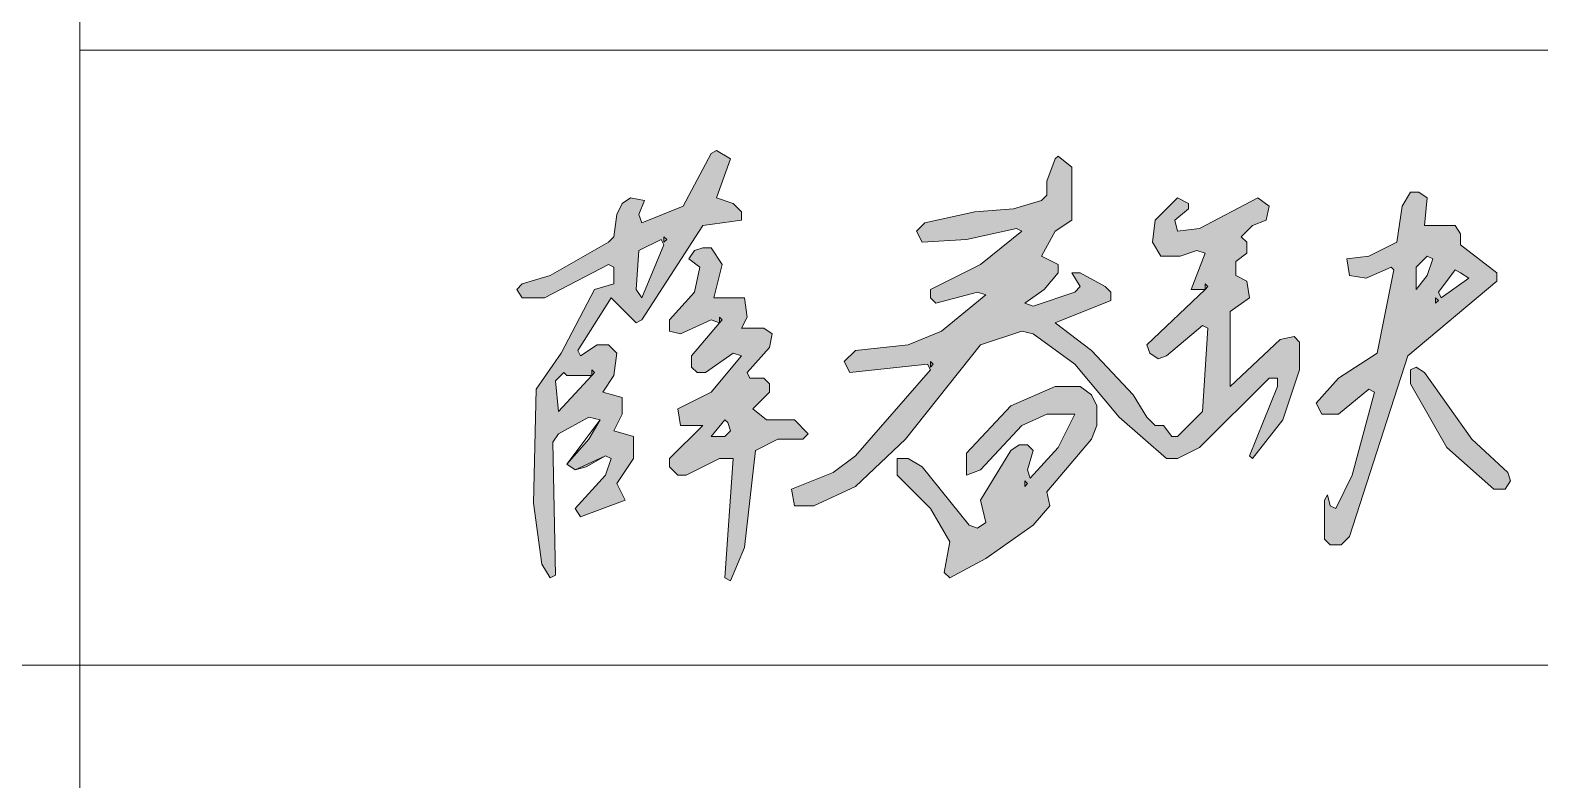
# Model space of a CAD drawing. Header units: inches. Extents: x -3272461 to -2504170, y 403793 to 1071042.
# Drawn here: x -2654732 to -2652285, y 575895 to 577110 of the extents above; entities that cross this region are included whole.
import ezdxf

# ---------------------------------------------------------------- set-up
doc = ezdxf.new("R2010")
doc.units = ezdxf.units.IN
doc.header["$LTSCALE"] = 1000
doc.header["$MEASUREMENT"] = 0
doc.layers.get('0').update_dxf_attribs({"lineweight": 18})
doc.layers.add('PUB_TITLE', color=153, linetype='Continuous', lineweight=18)

msp = doc.modelspace()

# ---------------------------------------------------------------- hatches: boundary and pattern name
h = msp.add_hatch(color=256)
h.paths.add_polyline_path([(-2653704.5, 576762.1), (-2653709, 576771.1), (-2653745, 576753.1), (-2653749.5, 576690.1), (-2653740.5, 576676.6)], flags=0)
h.paths.add_polyline_path([(-2653628, 576910.6), (-2653619, 576915.1), (-2653596.5, 576901.6), (-2653619, 576838.6), (-2653592, 576829.6), (-2653578.5, 576816.1), (-2653578.5, 576802.6), (-2653641.5, 576793.6), (-2653740.5, 576640.6), (-2653749.5, 576636.1), (-2653790, 576676.6), (-2653844, 576591.1), (-2653839.5, 576582.1), (-2653812.5, 576600.1), (-2653794.5, 576600.1), (-2653781, 576586.6), (-2653785.5, 576550.6), (-2653803.5, 576523.6), (-2653772, 576514.6), (-2653772, 576487.6), (-2653785.5, 576460.6), (-2653754, 576451.6), (-2653754, 576415.6), (-2653781, 576375.1), (-2653767.5, 576348.1), (-2653839.5, 576321.1), (-2653848.5, 576334.6), (-2653799, 576388.6), (-2653790, 576415.6), (-2653799, 576420.1), (-2653830.5, 576402.1), (-2653848.5, 576397.6), (-2653862, 576406.6), (-2653826, 576447.1), (-2653808, 576478.6), (-2653826, 576483.1), (-2653875.5, 576456.1), (-2653884.5, 576442.6), (-2653880, 576226.6), (-2653889, 576222.1), (-2653902.5, 576244.6), (-2653916, 576343.6), (-2653911.5, 576528.1), (-2653871, 576586.6), (-2653817, 576690.1), (-2653785.5, 576699.1), (-2653785.5, 576726.1), (-2653794.5, 576730.6), (-2653898, 576676.6), (-2653934, 576676.6), (-2653943, 576690.1), (-2653934, 576699.1), (-2653889, 576712.6), (-2653794.5, 576766.6), (-2653785.5, 576775.6), (-2653781, 576811.6), (-2653772, 576829.6), (-2653758.5, 576838.6), (-2653736, 576834.1), (-2653745, 576811.6), (-2653740.5, 576798.1), (-2653673, 576825.1)], flags=0)
h.paths.add_polyline_path([(-2653862, 576550.6), (-2653866.5, 576555.1), (-2653880, 576541.6), (-2653875.5, 576492.1), (-2653821.5, 576550.6)], flags=0)
h.paths.add_polyline_path([(-2653641.5, 576757.6), (-2653628, 576757.6), (-2653610, 576730.6), (-2653623.5, 576676.6), (-2653574, 576676.6), (-2653569.5, 576645.1), (-2653578.5, 576627.1), (-2653542.5, 576627.1), (-2653529, 576618.1), (-2653533.5, 576595.6), (-2653569.5, 576555.1), (-2653565, 576546.1), (-2653542.5, 576546.1), (-2653533.5, 576537.1), (-2653533.5, 576523.6), (-2653560.5, 576496.6), (-2653538, 576478.6), (-2653493, 576478.6), (-2653470.5, 576456.1), (-2653479.5, 576447.1), (-2653520, 576447.1), (-2653556, 576429.1), (-2653574, 576271.6), (-2653596.5, 576217.6), (-2653605.5, 576222.1), (-2653592, 576415.6), (-2653614.5, 576415.6), (-2653668.5, 576388.6), (-2653682, 576388.6), (-2653695.5, 576402.1), (-2653695.5, 576415.6), (-2653641.5, 576469.6), (-2653677.5, 576469.6), (-2653682, 576496.6), (-2653628, 576523.6), (-2653578.5, 576582.1), (-2653592, 576586.6), (-2653637, 576555.1), (-2653650.5, 576555.1), (-2653659.5, 576564.1), (-2653659.5, 576582.1), (-2653614.5, 576636.1), (-2653628, 576640.6), (-2653677.5, 576618.1), (-2653695.5, 576622.6), (-2653695.5, 576640.6), (-2653655, 576685.6), (-2653646, 576726.1), (-2653664, 576739.6), (-2653655, 576753.1)], flags=0)
h.paths.add_polyline_path([(-2653601, 576474.1), (-2653605.5, 576478.6), (-2653628, 576451.6), (-2653605.5, 576451.6), (-2653596.5, 576460.6)], flags=0)
h.paths.add_polyline_path([(-2653070, 576901.6), (-2653065.5, 576906.1), (-2653043, 576888.1), (-2653043, 576802.6), (-2653070, 576784.6), (-2653092.5, 576744.1), (-2653065.5, 576730.6), (-2653065.5, 576717.1), (-2653088, 576690.1), (-2653119.5, 576667.6), (-2653106, 576663.1), (-2653038.5, 576685.6), (-2653029.5, 576694.6), (-2653043, 576717.1), (-2653029.5, 576717.1), (-2652989, 576694.6), (-2652980, 576685.6), (-2652980, 576672.1), (-2653070, 576636.1), (-2653011.5, 576591.1), (-2652944, 576519.1), (-2652921.5, 576483.1), (-2652908, 576469.6), (-2652894.5, 576469.6), (-2652881, 576451.6), (-2652872, 576451.6), (-2652831.5, 576492.1), (-2652822.5, 576627.1), (-2652831.5, 576631.6), (-2652890, 576582.1), (-2652903.5, 576577.6), (-2652917, 576586.6), (-2652921.5, 576600.1), (-2652827, 576690.1), (-2652849.5, 576690.1), (-2652827, 576748.6), (-2652840.5, 576753.1), (-2652867.5, 576744.1), (-2652899, 576744.1), (-2652912.5, 576766.6), (-2652908, 576802.6), (-2652872, 576838.6), (-2652854, 576829.6), (-2652854, 576820.6), (-2652876.5, 576802.6), (-2652872, 576784.6), (-2652836, 576789.1), (-2652741.5, 576838.6), (-2652723.5, 576825.1), (-2652728, 576802.6), (-2652750.5, 576793.6), (-2652768.5, 576775.6), (-2652759.5, 576766.6), (-2652759.5, 576748.6), (-2652777.5, 576735.1), (-2652777.5, 576712.6), (-2652759.5, 576703.6), (-2652755, 576676.6), (-2652786.5, 576654.1), (-2652786.5, 576532.6), (-2652705.5, 576609.1), (-2652683, 576613.6), (-2652674, 576604.6), (-2652674, 576559.6), (-2652701, 576478.6), (-2652750.5, 576415.6), (-2652755, 576420.1), (-2652710, 576532.6), (-2652710, 576546.1), (-2652723.5, 576546.1), (-2652836, 576433.6), (-2652872, 576415.6), (-2652890, 576415.6), (-2652966.5, 576483.1), (-2653038.5, 576568.6), (-2653106, 576618.1), (-2653124, 576622.6), (-2653191.5, 576600.1), (-2653313, 576447.1), (-2653394, 576370.6), (-2653461.5, 576339.1), (-2653493, 576339.1), (-2653497.5, 576366.1), (-2653430, 576393.1), (-2653394, 576420.1), (-2653272.5, 576559.6), (-2653277, 576568.6), (-2653403, 576555.1), (-2653412, 576573.1), (-2653394, 576591.1), (-2653308.5, 576600.1), (-2653254.5, 576622.6), (-2653182.5, 576681.1), (-2653196, 576685.6), (-2653263.5, 576667.6), (-2653272.5, 576676.6), (-2653272.5, 576690.1), (-2653191.5, 576730.6), (-2653124, 576784.6), (-2653133, 576789.1), (-2653214, 576771.1), (-2653286, 576766.6), (-2653295, 576784.6), (-2653281.5, 576798.1), (-2653200.5, 576816.1), (-2653137.5, 576820.6), (-2653092.5, 576834.1), (-2653083.5, 576843.1), (-2653083.5, 576865.6)], flags=0)
h.paths.add_polyline_path([(-2653070, 576532.6), (-2653029.5, 576532.6), (-2653011.5, 576519.1), (-2653002.5, 576501.1), (-2653002.5, 576469.6), (-2653011.5, 576447.1), (-2653083.5, 576361.6), (-2653079, 576339.1), (-2653106, 576307.6), (-2653182.5, 576253.6), (-2653241, 576222.1), (-2653250, 576231.1), (-2653241, 576280.6), (-2653272.5, 576334.6), (-2653326.5, 576388.6), (-2653326.5, 576415.6), (-2653308.5, 576415.6), (-2653286, 576402.1), (-2653209.5, 576307.6), (-2653196, 576303.1), (-2653182.5, 576312.1), (-2653191.5, 576348.1), (-2653142, 576429.1), (-2653128.5, 576438.1), (-2653115, 576438.1), (-2653106, 576429.1), (-2653115, 576397.6), (-2653110.5, 576384.1), (-2653065.5, 576433.6), (-2653038.5, 576487.6), (-2653083.5, 576487.6), (-2653124, 576469.6), (-2653191.5, 576397.6), (-2653214, 576388.6), (-2653214, 576424.6), (-2653142, 576501.1)], flags=0)
h.paths.add_polyline_path([(-2652494, 576847.6), (-2652480.5, 576847.6), (-2652467, 576838.6), (-2652471.5, 576793.6), (-2652422, 576793.6), (-2652413, 576780.1), (-2652413, 576762.1), (-2652354.5, 576717.1), (-2652354.5, 576703.6), (-2652498.5, 576582.1), (-2652593, 576289.6), (-2652606.5, 576276.1), (-2652624.5, 576276.1), (-2652633.5, 576285.1), (-2652633.5, 576348.1), (-2652629, 576357.1), (-2652624.5, 576339.1), (-2652615.5, 576334.6), (-2652588.5, 576388.6), (-2652552.5, 576523.6), (-2652561.5, 576528.1), (-2652611, 576487.6), (-2652638, 576487.6), (-2652647, 576505.6), (-2652611, 576546.1), (-2652548, 576586.6), (-2652521, 576721.6), (-2652525.5, 576726.1), (-2652566, 576708.1), (-2652593, 576712.6), (-2652597.5, 576739.6), (-2652561.5, 576744.1), (-2652516.5, 576766.6), (-2652507.5, 576825.1)], flags=0)
h.paths.add_polyline_path([(-2652494, 576559.6), (-2652485, 576564.1), (-2652471.5, 576555.1), (-2652395, 576447.1), (-2652336.5, 576393.1), (-2652332, 576379.6), (-2652341, 576366.1), (-2652359, 576366.1), (-2652435.5, 576433.6), (-2652494, 576537.1)], flags=0)
h.paths.add_polyline_path([(-2652413, 576717.1), (-2652422, 576721.6), (-2652449, 576685.6), (-2652444.5, 576676.6), (-2652399.5, 576708.1)], flags=0)
h.paths.add_polyline_path([(-2652458, 576739.6), (-2652467, 576744.1), (-2652485, 576726.1), (-2652485, 576690.1), (-2652467, 576712.6)], flags=0)

# ---------------------------------------------------------------- linework, layer by layer
at = {"linetype": 'Continuous'}
for points in [[(-2653628, 576910.6), (-2653619, 576915.1), (-2653596.5, 576901.6), (-2653619, 576838.6), (-2653592, 576829.6), (-2653578.5, 576816.1), (-2653578.5, 576802.6), (-2653641.5, 576793.6), (-2653740.5, 576640.6), (-2653749.5, 576636.1), (-2653790, 576676.6), (-2653844, 576591.1), (-2653839.5, 576582.1), (-2653812.5, 576600.1), (-2653794.5, 576600.1), (-2653781, 576586.6), (-2653785.5, 576550.6), (-2653803.5, 576523.6), (-2653772, 576514.6), (-2653772, 576487.6), (-2653785.5, 576460.6), (-2653754, 576451.6), (-2653754, 576415.6), (-2653781, 576375.1), (-2653767.5, 576348.1), (-2653839.5, 576321.1), (-2653848.5, 576334.6), (-2653799, 576388.6), (-2653790, 576415.6), (-2653799, 576420.1), (-2653848.5, 576397.6), (-2653862, 576406.6), (-2653808, 576478.6), (-2653826, 576483.1), (-2653875.5, 576456.1), (-2653884.5, 576442.6), (-2653880, 576226.6), (-2653889, 576222.1), (-2653902.5, 576244.6), (-2653916, 576343.6), (-2653911.5, 576528.1), (-2653871, 576586.6), (-2653817, 576690.1), (-2653785.5, 576699.1), (-2653785.5, 576726.1), (-2653794.5, 576730.6), (-2653898, 576676.6), (-2653934, 576676.6), (-2653943, 576690.1), (-2653934, 576699.1), (-2653889, 576712.6), (-2653794.5, 576766.6), (-2653785.5, 576775.6), (-2653781, 576811.6), (-2653772, 576829.6), (-2653758.5, 576838.6), (-2653736, 576834.1), (-2653745, 576811.6), (-2653740.5, 576798.1), (-2653673, 576825.1), (-2653628, 576910.6)], [(-2653628, 576910.6), (-2653619, 576915.1), (-2653596.5, 576901.6), (-2653619, 576838.6), (-2653592, 576829.6), (-2653578.5, 576816.1), (-2653578.5, 576802.6), (-2653641.5, 576793.6), (-2653740.5, 576640.6), (-2653749.5, 576636.1), (-2653790, 576676.6), (-2653844, 576591.1), (-2653839.5, 576582.1), (-2653812.5, 576600.1), (-2653794.5, 576600.1), (-2653781, 576586.6), (-2653785.5, 576550.6), (-2653803.5, 576523.6), (-2653772, 576514.6), (-2653772, 576487.6), (-2653785.5, 576460.6), (-2653754, 576451.6), (-2653754, 576415.6), (-2653781, 576375.1), (-2653767.5, 576348.1), (-2653839.5, 576321.1), (-2653848.5, 576334.6), (-2653799, 576388.6), (-2653790, 576415.6), (-2653799, 576420.1), (-2653830.5, 576402.1), (-2653848.5, 576397.6), (-2653862, 576406.6), (-2653826, 576447.1), (-2653808, 576478.6), (-2653826, 576483.1), (-2653875.5, 576456.1), (-2653884.5, 576442.6), (-2653880, 576226.6), (-2653889, 576222.1), (-2653902.5, 576244.6), (-2653916, 576343.6), (-2653911.5, 576528.1), (-2653871, 576586.6), (-2653817, 576690.1), (-2653785.5, 576699.1), (-2653785.5, 576726.1), (-2653794.5, 576730.6), (-2653898, 576676.6), (-2653934, 576676.6), (-2653943, 576690.1), (-2653934, 576699.1), (-2653889, 576712.6), (-2653794.5, 576766.6), (-2653785.5, 576775.6), (-2653781, 576811.6), (-2653772, 576829.6), (-2653758.5, 576838.6), (-2653736, 576834.1), (-2653745, 576811.6), (-2653740.5, 576798.1), (-2653673, 576825.1), (-2653628, 576910.6)], [(-2653070, 576901.6), (-2653065.5, 576906.1), (-2653043, 576888.1), (-2653043, 576802.6), (-2653070, 576784.6), (-2653092.5, 576744.1), (-2653065.5, 576730.6), (-2653065.5, 576717.1), (-2653088, 576690.1), (-2653119.5, 576667.6), (-2653106, 576663.1), (-2653038.5, 576685.6), (-2653029.5, 576694.6), (-2653043, 576717.1), (-2653029.5, 576717.1), (-2652989, 576694.6), (-2652980, 576685.6), (-2652980, 576672.1), (-2653070, 576636.1), (-2653011.5, 576591.1), (-2652944, 576519.1), (-2652921.5, 576483.1), (-2652908, 576469.6), (-2652894.5, 576469.6), (-2652881, 576451.6), (-2652872, 576451.6), (-2652831.5, 576492.1), (-2652822.5, 576627.1), (-2652831.5, 576631.6), (-2652890, 576582.1), (-2652903.5, 576577.6), (-2652917, 576586.6), (-2652921.5, 576600.1), (-2652827, 576690.1), (-2652849.5, 576690.1), (-2652827, 576748.6), (-2652840.5, 576753.1), (-2652867.5, 576744.1), (-2652899, 576744.1), (-2652912.5, 576766.6), (-2652908, 576802.6), (-2652872, 576838.6), (-2652854, 576829.6), (-2652854, 576820.6), (-2652876.5, 576802.6), (-2652872, 576784.6), (-2652836, 576789.1), (-2652741.5, 576838.6), (-2652723.5, 576825.1), (-2652728, 576802.6), (-2652750.5, 576793.6), (-2652768.5, 576775.6), (-2652759.5, 576766.6), (-2652759.5, 576748.6), (-2652777.5, 576735.1), (-2652777.5, 576712.6), (-2652759.5, 576703.6), (-2652755, 576676.6), (-2652786.5, 576654.1), (-2652786.5, 576532.6), (-2652705.5, 576609.1), (-2652683, 576613.6), (-2652674, 576604.6), (-2652674, 576559.6), (-2652701, 576478.6), (-2652750.5, 576415.6), (-2652755, 576420.1), (-2652710, 576532.6), (-2652710, 576546.1), (-2652723.5, 576546.1), (-2652836, 576433.6), (-2652872, 576415.6), (-2652890, 576415.6), (-2652966.5, 576483.1), (-2653038.5, 576568.6), (-2653106, 576618.1), (-2653124, 576622.6), (-2653191.5, 576600.1), (-2653313, 576447.1), (-2653394, 576370.6), (-2653461.5, 576339.1), (-2653493, 576339.1), (-2653497.5, 576366.1), (-2653430, 576393.1), (-2653394, 576420.1), (-2653272.5, 576559.6), (-2653277, 576568.6), (-2653403, 576555.1), (-2653412, 576573.1), (-2653394, 576591.1), (-2653308.5, 576600.1), (-2653254.5, 576622.6), (-2653182.5, 576681.1), (-2653196, 576685.6), (-2653263.5, 576667.6), (-2653272.5, 576676.6), (-2653272.5, 576690.1), (-2653191.5, 576730.6), (-2653124, 576784.6), (-2653133, 576789.1), (-2653214, 576771.1), (-2653286, 576766.6), (-2653295, 576784.6), (-2653281.5, 576798.1), (-2653200.5, 576816.1), (-2653137.5, 576820.6), (-2653092.5, 576834.1), (-2653083.5, 576843.1), (-2653083.5, 576865.6), (-2653070, 576901.6)], [(-2653070, 576901.6), (-2653065.5, 576906.1), (-2653043, 576888.1), (-2653043, 576802.6), (-2653070, 576784.6), (-2653092.5, 576744.1), (-2653065.5, 576730.6), (-2653065.5, 576717.1), (-2653088, 576690.1), (-2653119.5, 576667.6), (-2653106, 576663.1), (-2653038.5, 576685.6), (-2653029.5, 576694.6), (-2653043, 576717.1), (-2653029.5, 576717.1), (-2652989, 576694.6), (-2652980, 576685.6), (-2652980, 576672.1), (-2653070, 576636.1), (-2653011.5, 576591.1), (-2652944, 576519.1), (-2652921.5, 576483.1), (-2652908, 576469.6), (-2652894.5, 576469.6), (-2652881, 576451.6), (-2652872, 576451.6), (-2652831.5, 576492.1), (-2652822.5, 576627.1), (-2652831.5, 576631.6), (-2652890, 576582.1), (-2652903.5, 576577.6), (-2652917, 576586.6), (-2652921.5, 576600.1), (-2652827, 576690.1), (-2652849.5, 576690.1), (-2652827, 576748.6), (-2652840.5, 576753.1), (-2652867.5, 576744.1), (-2652899, 576744.1), (-2652912.5, 576766.6), (-2652908, 576802.6), (-2652872, 576838.6), (-2652854, 576829.6), (-2652854, 576820.6), (-2652876.5, 576802.6), (-2652872, 576784.6), (-2652836, 576789.1), (-2652741.5, 576838.6), (-2652723.5, 576825.1), (-2652728, 576802.6), (-2652750.5, 576793.6), (-2652768.5, 576775.6), (-2652759.5, 576766.6), (-2652759.5, 576748.6), (-2652777.5, 576735.1), (-2652777.5, 576712.6), (-2652759.5, 576703.6), (-2652755, 576676.6), (-2652786.5, 576654.1), (-2652786.5, 576532.6), (-2652705.5, 576609.1), (-2652683, 576613.6), (-2652674, 576604.6), (-2652674, 576559.6), (-2652701, 576478.6), (-2652750.5, 576415.6), (-2652755, 576420.1), (-2652710, 576532.6), (-2652710, 576546.1), (-2652723.5, 576546.1), (-2652836, 576433.6), (-2652872, 576415.6), (-2652890, 576415.6), (-2652966.5, 576483.1), (-2653038.5, 576568.6), (-2653106, 576618.1), (-2653124, 576622.6), (-2653191.5, 576600.1), (-2653313, 576447.1), (-2653394, 576370.6), (-2653461.5, 576339.1), (-2653493, 576339.1), (-2653497.5, 576366.1), (-2653430, 576393.1), (-2653394, 576420.1), (-2653272.5, 576559.6), (-2653277, 576568.6), (-2653403, 576555.1), (-2653412, 576573.1), (-2653394, 576591.1), (-2653308.5, 576600.1), (-2653254.5, 576622.6), (-2653182.5, 576681.1), (-2653196, 576685.6), (-2653263.5, 576667.6), (-2653272.5, 576676.6), (-2653272.5, 576690.1), (-2653191.5, 576730.6), (-2653124, 576784.6), (-2653133, 576789.1), (-2653214, 576771.1), (-2653286, 576766.6), (-2653295, 576784.6), (-2653281.5, 576798.1), (-2653200.5, 576816.1), (-2653137.5, 576820.6), (-2653092.5, 576834.1), (-2653083.5, 576843.1), (-2653083.5, 576865.6), (-2653070, 576901.6)], [(-2652494, 576847.6), (-2652480.5, 576847.6), (-2652467, 576838.6), (-2652471.5, 576793.6), (-2652422, 576793.6), (-2652413, 576780.1), (-2652413, 576762.1), (-2652354.5, 576717.1), (-2652354.5, 576703.6), (-2652498.5, 576582.1), (-2652593, 576289.6), (-2652606.5, 576276.1), (-2652624.5, 576276.1), (-2652633.5, 576285.1), (-2652633.5, 576348.1), (-2652629, 576357.1), (-2652624.5, 576339.1), (-2652615.5, 576334.6), (-2652588.5, 576388.6), (-2652552.5, 576523.6), (-2652561.5, 576528.1), (-2652611, 576487.6), (-2652638, 576487.6), (-2652647, 576505.6), (-2652611, 576546.1), (-2652548, 576586.6), (-2652521, 576721.6), (-2652525.5, 576726.1), (-2652566, 576708.1), (-2652593, 576712.6), (-2652597.5, 576739.6), (-2652561.5, 576744.1), (-2652516.5, 576766.6), (-2652507.5, 576825.1), (-2652494, 576847.6)], [(-2652494, 576847.6), (-2652480.5, 576847.6), (-2652467, 576838.6), (-2652471.5, 576793.6), (-2652422, 576793.6), (-2652413, 576780.1), (-2652413, 576762.1), (-2652354.5, 576717.1), (-2652354.5, 576703.6), (-2652498.5, 576582.1), (-2652593, 576289.6), (-2652606.5, 576276.1), (-2652624.5, 576276.1), (-2652633.5, 576285.1), (-2652633.5, 576348.1), (-2652629, 576357.1), (-2652624.5, 576339.1), (-2652615.5, 576334.6), (-2652588.5, 576388.6), (-2652552.5, 576523.6), (-2652561.5, 576528.1), (-2652611, 576487.6), (-2652638, 576487.6), (-2652647, 576505.6), (-2652611, 576546.1), (-2652548, 576586.6), (-2652521, 576721.6), (-2652525.5, 576726.1), (-2652566, 576708.1), (-2652593, 576712.6), (-2652597.5, 576739.6), (-2652561.5, 576744.1), (-2652516.5, 576766.6), (-2652507.5, 576825.1), (-2652494, 576847.6)], [(-2653704.5, 576762.1), (-2653709, 576771.1), (-2653745, 576753.1), (-2653749.5, 576690.1), (-2653740.5, 576676.6), (-2653704.5, 576762.1)], [(-2653704.5, 576762.1), (-2653709, 576771.1), (-2653745, 576753.1), (-2653749.5, 576690.1), (-2653740.5, 576676.6), (-2653704.5, 576762.1)], [(-2653700, 576771.1), (-2653704.5, 576775.6), (-2653704.5, 576766.6), (-2653700, 576771.1)], [(-2653700, 576771.1), (-2653704.5, 576775.6), (-2653704.5, 576766.6), (-2653700, 576771.1)], [(-2653641.5, 576757.6), (-2653628, 576757.6), (-2653610, 576730.6), (-2653623.5, 576676.6), (-2653574, 576676.6), (-2653569.5, 576645.1), (-2653578.5, 576627.1), (-2653542.5, 576627.1), (-2653529, 576618.1), (-2653533.5, 576595.6), (-2653569.5, 576555.1), (-2653565, 576546.1), (-2653542.5, 576546.1), (-2653533.5, 576537.1), (-2653533.5, 576523.6), (-2653560.5, 576496.6), (-2653538, 576478.6), (-2653493, 576478.6), (-2653470.5, 576456.1), (-2653479.5, 576447.1), (-2653520, 576447.1), (-2653556, 576429.1), (-2653574, 576271.6), (-2653596.5, 576217.6), (-2653605.5, 576222.1), (-2653592, 576415.6), (-2653614.5, 576415.6), (-2653668.5, 576388.6), (-2653682, 576388.6), (-2653695.5, 576402.1), (-2653695.5, 576415.6), (-2653641.5, 576469.6), (-2653677.5, 576469.6), (-2653682, 576496.6), (-2653628, 576523.6), (-2653578.5, 576582.1), (-2653592, 576586.6), (-2653637, 576555.1), (-2653650.5, 576555.1), (-2653659.5, 576564.1), (-2653659.5, 576582.1), (-2653614.5, 576636.1), (-2653628, 576640.6), (-2653677.5, 576618.1), (-2653695.5, 576622.6), (-2653695.5, 576640.6), (-2653655, 576685.6), (-2653646, 576726.1), (-2653664, 576739.6), (-2653655, 576753.1), (-2653641.5, 576757.6)], [(-2653641.5, 576757.6), (-2653628, 576757.6), (-2653610, 576730.6), (-2653623.5, 576676.6), (-2653574, 576676.6), (-2653569.5, 576645.1), (-2653578.5, 576627.1), (-2653542.5, 576627.1), (-2653529, 576618.1), (-2653533.5, 576595.6), (-2653569.5, 576555.1), (-2653565, 576546.1), (-2653542.5, 576546.1), (-2653533.5, 576537.1), (-2653533.5, 576523.6), (-2653560.5, 576496.6), (-2653538, 576478.6), (-2653493, 576478.6), (-2653470.5, 576456.1), (-2653479.5, 576447.1), (-2653520, 576447.1), (-2653556, 576429.1), (-2653574, 576271.6), (-2653596.5, 576217.6), (-2653605.5, 576222.1), (-2653592, 576415.6), (-2653614.5, 576415.6), (-2653668.5, 576388.6), (-2653682, 576388.6), (-2653695.5, 576402.1), (-2653695.5, 576415.6), (-2653641.5, 576469.6), (-2653677.5, 576469.6), (-2653682, 576496.6), (-2653628, 576523.6), (-2653578.5, 576582.1), (-2653592, 576586.6), (-2653637, 576555.1), (-2653650.5, 576555.1), (-2653659.5, 576564.1), (-2653659.5, 576582.1), (-2653614.5, 576636.1), (-2653628, 576640.6), (-2653677.5, 576618.1), (-2653695.5, 576622.6), (-2653695.5, 576640.6), (-2653655, 576685.6), (-2653646, 576726.1), (-2653664, 576739.6), (-2653655, 576753.1), (-2653641.5, 576757.6)], [(-2652458, 576739.6), (-2652467, 576744.1), (-2652485, 576726.1), (-2652485, 576690.1), (-2652467, 576712.6), (-2652458, 576739.6)], [(-2652458, 576739.6), (-2652467, 576744.1), (-2652485, 576726.1), (-2652485, 576690.1), (-2652467, 576712.6), (-2652458, 576739.6)], [(-2652413, 576717.1), (-2652422, 576721.6), (-2652449, 576685.6), (-2652444.5, 576676.6), (-2652399.5, 576708.1), (-2652413, 576717.1)], [(-2652413, 576717.1), (-2652422, 576721.6), (-2652449, 576685.6), (-2652444.5, 576676.6), (-2652399.5, 576708.1), (-2652413, 576717.1)], [(-2652822.5, 576694.6), (-2652827, 576699.1), (-2652827, 576690.1), (-2652822.5, 576694.6)], [(-2652822.5, 576694.6), (-2652827, 576699.1), (-2652827, 576690.1), (-2652822.5, 576694.6)], [(-2652449, 576672.1), (-2652453.5, 576676.6), (-2652453.5, 576667.6), (-2652449, 576672.1)], [(-2652449, 576672.1), (-2652453.5, 576676.6), (-2652453.5, 576667.6), (-2652449, 576672.1)], [(-2653610, 576640.6), (-2653614.5, 576645.1), (-2653614.5, 576636.1), (-2653610, 576640.6)], [(-2653610, 576640.6), (-2653614.5, 576645.1), (-2653614.5, 576636.1), (-2653610, 576640.6)], [(-2653817, 576555.1), (-2653821.5, 576559.6), (-2653821.5, 576550.6), (-2653817, 576555.1)], [(-2653817, 576555.1), (-2653821.5, 576559.6), (-2653821.5, 576550.6), (-2653817, 576555.1)], [(-2653268, 576568.6), (-2653272.5, 576573.1), (-2653272.5, 576564.1), (-2653268, 576568.6)], [(-2653268, 576568.6), (-2653272.5, 576573.1), (-2653272.5, 576564.1), (-2653268, 576568.6)], [(-2652494, 576559.6), (-2652485, 576564.1), (-2652471.5, 576555.1), (-2652395, 576447.1), (-2652336.5, 576393.1), (-2652332, 576379.6), (-2652341, 576366.1), (-2652359, 576366.1), (-2652435.5, 576433.6), (-2652494, 576537.1), (-2652494, 576559.6)], [(-2652494, 576559.6), (-2652485, 576564.1), (-2652471.5, 576555.1), (-2652395, 576447.1), (-2652336.5, 576393.1), (-2652332, 576379.6), (-2652341, 576366.1), (-2652359, 576366.1), (-2652435.5, 576433.6), (-2652494, 576537.1), (-2652494, 576559.6)], [(-2653862, 576550.6), (-2653866.5, 576555.1), (-2653880, 576541.6), (-2653875.5, 576492.1), (-2653821.5, 576550.6), (-2653862, 576550.6)], [(-2653862, 576550.6), (-2653866.5, 576555.1), (-2653880, 576541.6), (-2653875.5, 576492.1), (-2653821.5, 576550.6), (-2653862, 576550.6)], [(-2653070, 576532.6), (-2653029.5, 576532.6), (-2653011.5, 576519.1), (-2653002.5, 576501.1), (-2653002.5, 576469.6), (-2653011.5, 576447.1), (-2653083.5, 576361.6), (-2653079, 576339.1), (-2653106, 576307.6), (-2653182.5, 576253.6), (-2653241, 576222.1), (-2653250, 576231.1), (-2653241, 576280.6), (-2653272.5, 576334.6), (-2653326.5, 576388.6), (-2653326.5, 576415.6), (-2653308.5, 576415.6), (-2653286, 576402.1), (-2653209.5, 576307.6), (-2653196, 576303.1), (-2653182.5, 576312.1), (-2653191.5, 576348.1), (-2653142, 576429.1), (-2653128.5, 576438.1), (-2653115, 576438.1), (-2653106, 576429.1), (-2653115, 576397.6), (-2653110.5, 576384.1), (-2653065.5, 576433.6), (-2653038.5, 576487.6), (-2653083.5, 576487.6), (-2653124, 576469.6), (-2653191.5, 576397.6), (-2653214, 576388.6), (-2653214, 576424.6), (-2653142, 576501.1), (-2653070, 576532.6)], [(-2653070, 576532.6), (-2653029.5, 576532.6), (-2653011.5, 576519.1), (-2653002.5, 576501.1), (-2653002.5, 576469.6), (-2653011.5, 576447.1), (-2653083.5, 576361.6), (-2653079, 576339.1), (-2653106, 576307.6), (-2653182.5, 576253.6), (-2653241, 576222.1), (-2653250, 576231.1), (-2653241, 576280.6), (-2653272.5, 576334.6), (-2653326.5, 576388.6), (-2653326.5, 576415.6), (-2653308.5, 576415.6), (-2653286, 576402.1), (-2653209.5, 576307.6), (-2653196, 576303.1), (-2653182.5, 576312.1), (-2653191.5, 576348.1), (-2653142, 576429.1), (-2653128.5, 576438.1), (-2653115, 576438.1), (-2653106, 576429.1), (-2653115, 576397.6), (-2653110.5, 576384.1), (-2653065.5, 576433.6), (-2653038.5, 576487.6), (-2653083.5, 576487.6), (-2653124, 576469.6), (-2653191.5, 576397.6), (-2653214, 576388.6), (-2653214, 576424.6), (-2653142, 576501.1), (-2653070, 576532.6)], [(-2653601, 576474.1), (-2653605.5, 576478.6), (-2653628, 576451.6), (-2653605.5, 576451.6), (-2653596.5, 576460.6), (-2653601, 576474.1)], [(-2653601, 576474.1), (-2653605.5, 576478.6), (-2653628, 576451.6), (-2653605.5, 576451.6), (-2653596.5, 576460.6), (-2653601, 576474.1)], [(-2653115, 576375.1), (-2653119.5, 576379.6), (-2653119.5, 576370.6), (-2653115, 576375.1)], [(-2653115, 576375.1), (-2653119.5, 576379.6), (-2653119.5, 576370.6), (-2653115, 576375.1)]]:
    msp.add_lwpolyline(points, dxfattribs=at)
at = {"layer": 'PUB_TITLE'}
for p, q in [((-2654651.4, 585806.8), (-2654651.4, 566630.6)), ((-2654651.4, 577077.9), (-2651494.3, 577077.9)), ((-2657808.5, 576080.6), (-2651494.3, 576080.6))]:
    msp.add_line(p, q, dxfattribs=at)

doc.saveas('drawing.dxf')
